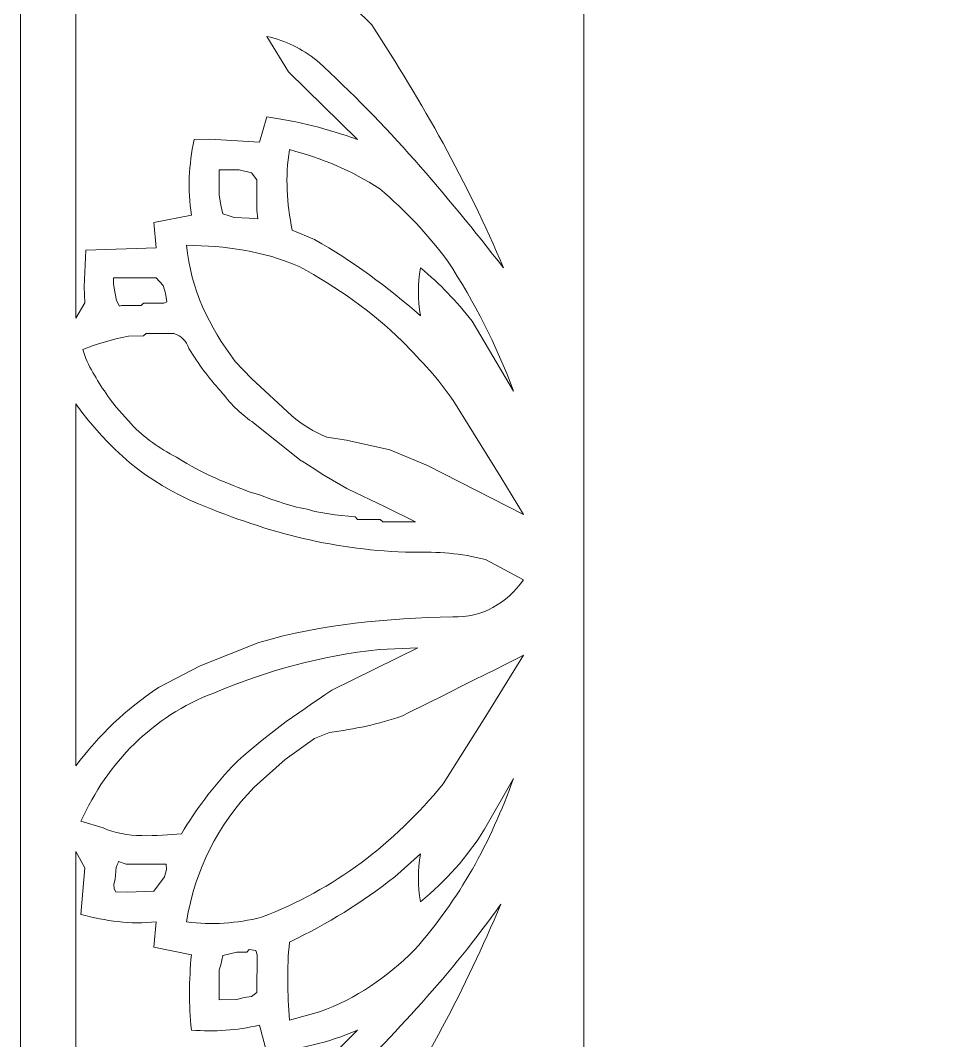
# Model space of a CAD drawing. Header units: centimetres. Extents: x -13.8 to 13.8, y -13.7 to 13.7.
# Drawn here: x -13.774 to -9.536, y -9.353 to -4.694 of the extents above; entities that cross this region are included whole.
import ezdxf

# ---------------------------------------------------------------- set-up
doc = ezdxf.new("R2010")
doc.units = ezdxf.units.CM
doc.header["$MEASUREMENT"] = 0
doc.layers.add('Layer 1', color=7, linetype='Continuous')

msp = doc.modelspace()

# ---------------------------------------------------------------- linework, layer by layer
at = {"layer": 'Layer 1', "color": 7, "lineweight": 0}
msp.add_lwpolyline([(-11.20132, -11.09798), (-3.52684, -11.09798), (-3.52684, -3.4353), (-11.20132, -3.4353), (-11.20132, -11.09798)], close=True, dxfattribs=at)
at = {"layer": 'Layer 1', "lineweight": 0}
msp.add_open_spline([(-13.77439, -0.86164), (-13.77439, -0.86164), (-0.95374, -0.86164), (-0.95374, -0.86164), (-0.95374, -0.86164), (-0.95374, -0.86164), (-0.94194, -13.67105), (-0.94194, -13.67105), (-0.94194, -13.67105), (-0.94194, -13.67105), (-13.77439, -13.67105), (-13.77439, -13.67105), (-13.77439, -13.67105), (-13.77439, -13.67105), (-13.77439, -0.86164), (-13.77439, -0.86164)], degree=3, knots=[0, 0, 0, 0, 0.2, 0.2, 0.2, 0.2, 0.4, 0.4, 0.4, 0.4, 0.6, 0.6, 0.6, 0.6, 1, 1, 1, 1], dxfattribs=at)
at = {"layer": 'Layer 1', "color": 7, "lineweight": 0}
for points, knots in [([(-13.5218, -3.41204), (-13.45417, -3.60635), (-13.36406, -3.7656), (-13.22711, -3.91935), (-13.22711, -3.91935), (-13.03394, -4.12681), (-12.8364, -4.29805), (-12.59293, -4.44455), (-12.59293, -4.44455), (-12.59293, -4.44455), (-12.24945, -4.63637), (-12.24945, -4.63637), (-12.24945, -4.63637), (-12.24945, -4.63637), (-12.17039, -4.71389), (-12.17039, -4.71389), (-12.17039, -4.71389), (-11.93875, -5.07203), (-11.73377, -5.43038), (-11.5686, -5.82451), (-11.5686, -5.82451), (-11.83281, -5.48582), (-12.10181, -5.16787), (-12.42051, -4.87791), (-12.42051, -4.87791), (-12.49137, -4.82229), (-12.5609, -4.788), (-12.64874, -4.76763), (-12.64874, -4.76763), (-12.64874, -4.76763), (-12.54968, -4.92993), (-12.54968, -4.92993), (-12.54968, -4.92993), (-12.54968, -4.92993), (-12.23517, -5.23873), (-12.23517, -5.23873), (-12.23517, -5.23873), (-12.37405, -5.18862), (-12.50264, -5.1551), (-12.64874, -5.13528), (-12.64874, -5.13528), (-12.64874, -5.13528), (-12.6834, -5.25014), (-12.6834, -5.25014), (-12.6834, -5.25014), (-12.6834, -5.25014), (-12.90933, -5.23739), (-12.90933, -5.23739), (-12.90933, -5.23739), (-12.90933, -5.23739), (-12.98172, -5.23874), (-12.98172, -5.23874), (-12.98172, -5.23874), (-13.00381, -5.35495), (-13.01297, -5.46581), (-12.99334, -5.58333), (-12.99334, -5.58333), (-12.99334, -5.58333), (-13.16574, -5.61781), (-13.16574, -5.61781), (-13.16574, -5.61781), (-13.16574, -5.61781), (-13.15412, -5.73269), (-13.15412, -5.73269), (-13.15412, -5.73269), (-13.15412, -5.73269), (-13.47588, -5.74431), (-13.47588, -5.74431), (-13.47588, -5.74431), (-13.47588, -5.74431), (-13.48292, -5.911), (-13.48292, -5.911), (-13.48292, -5.911), (-13.48292, -5.911), (-13.48006, -5.98376), (-13.48006, -5.98376), (-13.48006, -5.98376), (-13.48006, -5.98376), (-13.52178, -6.05462), (-13.52178, -6.05462), (-13.52178, -6.05462), (-13.52178, -6.05462), (-13.52177, -3.41204), (-13.52177, -3.41204), (-13.52177, -3.41204), (-13.52177, -3.41204), (-13.5218, -3.41204), (-13.5218, -3.41204)], [0, 0, 0, 0, 0.0434783, 0.0434783, 0.0434783, 0.0434783, 0.0869565, 0.0869565, 0.0869565, 0.0869565, 0.1304348, 0.1304348, 0.1304348, 0.1304348, 0.173913, 0.173913, 0.173913, 0.173913, 0.2173913, 0.2173913, 0.2173913, 0.2173913, 0.2608696, 0.2608696, 0.2608696, 0.2608696, 0.3043478, 0.3043478, 0.3043478, 0.3043478, 0.3478261, 0.3478261, 0.3478261, 0.3478261, 0.3913043, 0.3913043, 0.3913043, 0.3913043, 0.4347826, 0.4347826, 0.4347826, 0.4347826, 0.4782609, 0.4782609, 0.4782609, 0.4782609, 0.5217391, 0.5217391, 0.5217391, 0.5217391, 0.5652174, 0.5652174, 0.5652174, 0.5652174, 0.6086957, 0.6086957, 0.6086957, 0.6086957, 0.6521739, 0.6521739, 0.6521739, 0.6521739, 0.6956522, 0.6956522, 0.6956522, 0.6956522, 0.7391304, 0.7391304, 0.7391304, 0.7391304, 0.7826087, 0.7826087, 0.7826087, 0.7826087, 0.826087, 0.826087, 0.826087, 0.826087, 0.8695652, 0.8695652, 0.8695652, 0.8695652, 0.9130435, 0.9130435, 0.9130435, 0.9130435, 1, 1, 1, 1]), ([(-12.54548, -5.28466), (-12.3948, -5.32504), (-12.26468, -5.37838), (-12.13342, -5.46336), (-12.13342, -5.46336), (-12.0138, -5.56565), (-11.91834, -5.66661), (-11.82367, -5.79216), (-11.82367, -5.79216), (-11.69831, -5.98684), (-11.60364, -6.17067), (-11.52268, -6.38747), (-11.52268, -6.38747), (-11.52268, -6.38747), (-11.71167, -6.06799), (-11.71167, -6.06799), (-11.71167, -6.06799), (-11.78443, -5.97523), (-11.85682, -5.8994), (-11.9477, -5.82452), (-11.9477, -5.82452), (-11.96008, -5.90014), (-11.96045, -5.9674), (-11.9477, -6.04283), (-11.9477, -6.04283), (-12.10238, -5.91025), (-12.25345, -5.79555), (-12.43099, -5.69535), (-12.43099, -5.69535), (-12.43099, -5.69535), (-12.53367, -5.6523), (-12.53367, -5.6523), (-12.53367, -5.6523), (-12.55728, -5.52831), (-12.56662, -5.4102), (-12.54548, -5.28466)], [0, 0, 0, 0, 0.1, 0.1, 0.1, 0.1, 0.2, 0.2, 0.2, 0.2, 0.3, 0.3, 0.3, 0.3, 0.4, 0.4, 0.4, 0.4, 0.5, 0.5, 0.5, 0.5, 0.6, 0.6, 0.6, 0.6, 0.7, 0.7, 0.7, 0.7, 0.8, 0.8, 0.8, 0.8, 1, 1, 1, 1]), ([(-12.86706, -5.37668), (-12.86706, -5.37668), (-12.77504, -5.37668), (-12.77504, -5.37668), (-12.77504, -5.37668), (-12.77504, -5.37668), (-12.71884, -5.39115), (-12.71884, -5.39115), (-12.71884, -5.39115), (-12.71884, -5.39115), (-12.69463, -5.42258), (-12.69463, -5.42258), (-12.69463, -5.42258), (-12.69463, -5.42258), (-12.69463, -5.5603), (-12.69463, -5.5603), (-12.69463, -5.5603), (-12.69463, -5.5603), (-12.69026, -5.6011), (-12.69026, -5.6011), (-12.69026, -5.6011), (-12.69026, -5.6011), (-12.7295, -5.59803), (-12.7295, -5.59803), (-12.7295, -5.59803), (-12.7295, -5.59803), (-12.79808, -5.5948), (-12.79808, -5.5948), (-12.79808, -5.5948), (-12.79808, -5.5948), (-12.82113, -5.5866), (-12.82113, -5.5866), (-12.82113, -5.5866), (-12.82113, -5.5866), (-12.8501, -5.57803), (-12.8501, -5.57803), (-12.8501, -5.57803), (-12.8501, -5.57803), (-12.85867, -5.53802), (-12.85867, -5.53802), (-12.85867, -5.53802), (-12.85867, -5.53802), (-12.86706, -5.49135), (-12.86706, -5.49135), (-12.86706, -5.49135), (-12.86706, -5.49135), (-12.86706, -5.37668), (-12.86706, -5.37668)], [0, 0, 0, 0, 0.0769231, 0.0769231, 0.0769231, 0.0769231, 0.1538462, 0.1538462, 0.1538462, 0.1538462, 0.2307692, 0.2307692, 0.2307692, 0.2307692, 0.3076923, 0.3076923, 0.3076923, 0.3076923, 0.3846154, 0.3846154, 0.3846154, 0.3846154, 0.4615385, 0.4615385, 0.4615385, 0.4615385, 0.5384615, 0.5384615, 0.5384615, 0.5384615, 0.6153846, 0.6153846, 0.6153846, 0.6153846, 0.6923077, 0.6923077, 0.6923077, 0.6923077, 0.7692308, 0.7692308, 0.7692308, 0.7692308, 0.8461538, 0.8461538, 0.8461538, 0.8461538, 1, 1, 1, 1]), ([(-13.0162, -5.72127), (-12.83504, -5.72413), (-12.66912, -5.74643), (-12.5009, -5.81843), (-12.5009, -5.81843), (-12.32641, -5.9154), (-12.17287, -6.01999), (-12.03018, -6.16059), (-12.03018, -6.16059), (-11.94046, -6.25335), (-11.86749, -6.32765), (-11.79473, -6.43528), (-11.79473, -6.43528), (-11.79473, -6.43528), (-11.58137, -6.78009), (-11.58137, -6.78009), (-11.58137, -6.78009), (-11.58137, -6.78009), (-11.47697, -6.9504), (-11.47697, -6.9504), (-11.47697, -6.9504), (-11.47697, -6.9504), (-11.91493, -6.72714), (-11.91493, -6.72714), (-11.91493, -6.72714), (-11.91493, -6.72714), (-12.08733, -6.65552), (-12.08733, -6.65552), (-12.08733, -6.65552), (-12.08733, -6.65552), (-12.28508, -6.61075), (-12.28508, -6.61075), (-12.28508, -6.61075), (-12.28508, -6.61075), (-12.3748, -6.59781), (-12.3748, -6.59781), (-12.3748, -6.59781), (-12.43499, -6.57228), (-12.48606, -6.54256), (-12.5354, -6.49952), (-12.5354, -6.49952), (-12.5354, -6.49952), (-12.71979, -6.33035), (-12.71979, -6.33035), (-12.71979, -6.33035), (-12.71979, -6.33035), (-12.79313, -6.25166), (-12.79313, -6.25166), (-12.79313, -6.25166), (-12.91468, -6.09238), (-12.99506, -5.92265), (-13.0162, -5.72127)], [0, 0, 0, 0, 0.0714286, 0.0714286, 0.0714286, 0.0714286, 0.1428571, 0.1428571, 0.1428571, 0.1428571, 0.2142857, 0.2142857, 0.2142857, 0.2142857, 0.2857143, 0.2857143, 0.2857143, 0.2857143, 0.3571429, 0.3571429, 0.3571429, 0.3571429, 0.4285714, 0.4285714, 0.4285714, 0.4285714, 0.5, 0.5, 0.5, 0.5, 0.5714286, 0.5714286, 0.5714286, 0.5714286, 0.6428571, 0.6428571, 0.6428571, 0.6428571, 0.7142857, 0.7142857, 0.7142857, 0.7142857, 0.7857143, 0.7857143, 0.7857143, 0.7857143, 0.8571429, 0.8571429, 0.8571429, 0.8571429, 1, 1, 1, 1]), ([(-13.34958, -5.87063), (-13.34958, -5.87063), (-13.15413, -5.87063), (-13.15413, -5.87063), (-13.15413, -5.87063), (-13.15413, -5.87063), (-13.1227, -5.90529), (-13.1227, -5.90529), (-13.1227, -5.90529), (-13.1227, -5.90529), (-13.11146, -5.93977), (-13.11146, -5.93977), (-13.11146, -5.93977), (-13.11146, -5.93977), (-13.10556, -5.98015), (-13.10556, -5.98015), (-13.10556, -5.98015), (-13.10556, -5.98015), (-13.11966, -5.98568), (-13.11966, -5.98568), (-13.11966, -5.98568), (-13.11966, -5.98568), (-13.21168, -5.98567), (-13.21168, -5.98567), (-13.21168, -5.98567), (-13.21168, -5.98567), (-13.22311, -5.9971), (-13.22311, -5.9971), (-13.22311, -5.9971), (-13.22311, -5.9971), (-13.31227, -5.9971), (-13.31227, -5.9971), (-13.31227, -5.9971), (-13.31227, -5.9971), (-13.32198, -6.00014), (-13.32198, -6.00014), (-13.32198, -6.00014), (-13.32198, -6.00014), (-13.3355, -5.97424), (-13.3355, -5.97424), (-13.3355, -5.97424), (-13.3355, -5.97424), (-13.34674, -5.91709), (-13.34674, -5.91709), (-13.34674, -5.91709), (-13.34674, -5.91709), (-13.34883, -5.89669), (-13.34883, -5.89669), (-13.34883, -5.89669), (-13.34881, -5.89674), (-13.34881, -5.87674), (-13.34958, -5.87063)], [0, 0, 0, 0, 0.0714286, 0.0714286, 0.0714286, 0.0714286, 0.1428571, 0.1428571, 0.1428571, 0.1428571, 0.2142857, 0.2142857, 0.2142857, 0.2142857, 0.2857143, 0.2857143, 0.2857143, 0.2857143, 0.3571429, 0.3571429, 0.3571429, 0.3571429, 0.4285714, 0.4285714, 0.4285714, 0.4285714, 0.5, 0.5, 0.5, 0.5, 0.5714286, 0.5714286, 0.5714286, 0.5714286, 0.6428571, 0.6428571, 0.6428571, 0.6428571, 0.7142857, 0.7142857, 0.7142857, 0.7142857, 0.7857143, 0.7857143, 0.7857143, 0.7857143, 0.8571429, 0.8571429, 0.8571429, 0.8571429, 1, 1, 1, 1]), ([(-13.20022, -6.12362), (-13.20022, -6.12362), (-13.07372, -6.12362), (-13.07372, -6.12362), (-13.07372, -6.12362), (-13.03962, -6.13524), (-13.01543, -6.15772), (-13.00514, -6.19278), (-13.00514, -6.19278), (-12.96074, -6.26327), (-12.91598, -6.32727), (-12.85864, -6.38786), (-12.85864, -6.38786), (-12.81731, -6.44273), (-12.77405, -6.48729), (-12.71767, -6.52674), (-12.71767, -6.52674), (-12.71767, -6.52674), (-12.49174, -6.70523), (-12.49174, -6.70523), (-12.49174, -6.70523), (-12.49174, -6.70523), (-12.48812, -6.70772), (-12.48812, -6.70772), (-12.48812, -6.70772), (-12.48812, -6.70772), (-12.43057, -6.74429), (-12.43057, -6.74429), (-12.43057, -6.74429), (-12.43057, -6.74429), (-12.39609, -6.76696), (-12.39609, -6.76696), (-12.39609, -6.76696), (-12.39609, -6.76696), (-12.28465, -6.8325), (-12.28465, -6.8325), (-12.28465, -6.8325), (-12.28465, -6.8325), (-12.28121, -6.83422), (-12.28121, -6.83422), (-12.28121, -6.83422), (-12.28121, -6.83422), (-12.10899, -6.91632), (-12.10899, -6.91632), (-12.10899, -6.91632), (-12.10899, -6.91632), (-11.97069, -6.98471), (-11.97069, -6.98471), (-11.97069, -6.98471), (-11.97069, -6.98471), (-12.12005, -6.9849), (-12.12005, -6.9849), (-12.12005, -6.9849), (-12.12005, -6.9849), (-12.13185, -6.97347), (-12.13185, -6.97347), (-12.13185, -6.97347), (-12.13185, -6.97347), (-12.23531, -6.97346), (-12.23531, -6.97346), (-12.23531, -6.97346), (-12.23531, -6.97346), (-12.24655, -6.96203), (-12.24655, -6.96203), (-12.24655, -6.96203), (-12.24655, -6.96203), (-12.33857, -6.9525), (-12.33857, -6.9525), (-12.33857, -6.9525), (-12.33857, -6.9525), (-12.43059, -6.93649), (-12.43059, -6.93649), (-12.43059, -6.93649), (-12.43059, -6.93649), (-12.46507, -6.92696), (-12.46507, -6.92696), (-12.46507, -6.92696), (-12.50907, -6.91897), (-12.55003, -6.90942), (-12.59157, -6.89304), (-12.59157, -6.89304), (-12.59157, -6.89304), (-12.62605, -6.88219), (-12.62605, -6.88219), (-12.62605, -6.88219), (-12.62605, -6.88219), (-12.68339, -6.86068), (-12.68339, -6.86068), (-12.68339, -6.86068), (-12.68339, -6.86068), (-12.72948, -6.84772), (-12.72948, -6.84772), (-12.72948, -6.84772), (-12.8777, -6.78732), (-12.92474, -6.77361), (-13.06227, -6.68942), (-13.06227, -6.68942), (-13.14096, -6.6477), (-13.20705, -6.6016), (-13.26915, -6.53739), (-13.26915, -6.53739), (-13.26915, -6.53739), (-13.3362, -6.46214), (-13.3362, -6.46214), (-13.3362, -6.46214), (-13.3362, -6.46214), (-13.35792, -6.43394), (-13.35792, -6.43394), (-13.35792, -6.43394), (-13.40364, -6.3707), (-13.44327, -6.30956), (-13.47584, -6.23849), (-13.47584, -6.23849), (-13.47584, -6.23849), (-13.48936, -6.19772), (-13.48936, -6.19772), (-13.48936, -6.19772), (-13.48936, -6.19772), (-13.44155, -6.17944), (-13.44155, -6.17944), (-13.44155, -6.17944), (-13.44155, -6.17944), (-13.40707, -6.16764), (-13.40707, -6.16764), (-13.40707, -6.16764), (-13.40707, -6.16764), (-13.33812, -6.14878), (-13.33812, -6.14878), (-13.33812, -6.14878), (-13.33812, -6.14878), (-13.28097, -6.13698), (-13.28097, -6.13698), (-13.28097, -6.13698), (-13.28097, -6.13698), (-13.21162, -6.13489), (-13.21162, -6.13489), (-13.21162, -6.13489), (-13.21162, -6.13489), (-13.20022, -6.12362), (-13.20022, -6.12362)], [0, 0, 0, 0, 0.0277778, 0.0277778, 0.0277778, 0.0277778, 0.0555556, 0.0555556, 0.0555556, 0.0555556, 0.0833333, 0.0833333, 0.0833333, 0.0833333, 0.1111111, 0.1111111, 0.1111111, 0.1111111, 0.1388889, 0.1388889, 0.1388889, 0.1388889, 0.1666667, 0.1666667, 0.1666667, 0.1666667, 0.1944444, 0.1944444, 0.1944444, 0.1944444, 0.2222222, 0.2222222, 0.2222222, 0.2222222, 0.25, 0.25, 0.25, 0.25, 0.2777778, 0.2777778, 0.2777778, 0.2777778, 0.3055556, 0.3055556, 0.3055556, 0.3055556, 0.3333333, 0.3333333, 0.3333333, 0.3333333, 0.3611111, 0.3611111, 0.3611111, 0.3611111, 0.3888889, 0.3888889, 0.3888889, 0.3888889, 0.4166667, 0.4166667, 0.4166667, 0.4166667, 0.4444444, 0.4444444, 0.4444444, 0.4444444, 0.4722222, 0.4722222, 0.4722222, 0.4722222, 0.5, 0.5, 0.5, 0.5, 0.5277778, 0.5277778, 0.5277778, 0.5277778, 0.5555556, 0.5555556, 0.5555556, 0.5555556, 0.5833333, 0.5833333, 0.5833333, 0.5833333, 0.6111111, 0.6111111, 0.6111111, 0.6111111, 0.6388889, 0.6388889, 0.6388889, 0.6388889, 0.6666667, 0.6666667, 0.6666667, 0.6666667, 0.6944444, 0.6944444, 0.6944444, 0.6944444, 0.7222222, 0.7222222, 0.7222222, 0.7222222, 0.75, 0.75, 0.75, 0.75, 0.7777778, 0.7777778, 0.7777778, 0.7777778, 0.8055556, 0.8055556, 0.8055556, 0.8055556, 0.8333333, 0.8333333, 0.8333333, 0.8333333, 0.8611111, 0.8611111, 0.8611111, 0.8611111, 0.8888889, 0.8888889, 0.8888889, 0.8888889, 0.9166667, 0.9166667, 0.9166667, 0.9166667, 0.9444444, 0.9444444, 0.9444444, 0.9444444, 1, 1, 1, 1]), ([(-13.5218, -6.44517), (-13.3734, -6.64977), (-13.19739, -6.80617), (-12.96059, -6.902), (-12.96059, -6.902), (-12.64055, -7.03593), (-12.3325, -7.11576), (-11.98391, -7.12338), (-11.98391, -7.12338), (-11.86884, -7.12052), (-11.76274, -7.12642), (-11.65091, -7.15709), (-11.65091, -7.15709), (-11.65091, -7.15709), (-11.47697, -7.24911), (-11.47697, -7.24911), (-11.47697, -7.24911), (-11.55394, -7.3573), (-11.66557, -7.42151), (-11.80026, -7.41828), (-11.80026, -7.41828), (-12.10525, -7.42534), (-12.39023, -7.44953), (-12.68495, -7.53486), (-12.68495, -7.53486), (-12.68495, -7.53486), (-12.95356, -7.64231), (-12.95356, -7.64231), (-12.95356, -7.64231), (-12.95356, -7.64231), (-13.14443, -7.74097), (-13.14443, -7.74097), (-13.14443, -7.74097), (-13.29588, -7.84384), (-13.4119, -7.95319), (-13.52181, -8.0993), (-13.52181, -8.0993), (-13.52181, -8.0993), (-13.5218, -6.44517), (-13.5218, -6.44517)], [0, 0, 0, 0, 0.0909091, 0.0909091, 0.0909091, 0.0909091, 0.1818182, 0.1818182, 0.1818182, 0.1818182, 0.2727273, 0.2727273, 0.2727273, 0.2727273, 0.3636364, 0.3636364, 0.3636364, 0.3636364, 0.4545455, 0.4545455, 0.4545455, 0.4545455, 0.5454545, 0.5454545, 0.5454545, 0.5454545, 0.6363636, 0.6363636, 0.6363636, 0.6363636, 0.7272727, 0.7272727, 0.7272727, 0.7272727, 0.8181818, 0.8181818, 0.8181818, 0.8181818, 1, 1, 1, 1]), ([(-12.13533, -7.56761), (-12.13533, -7.56761), (-11.95949, -7.55941), (-11.95949, -7.55941), (-11.95949, -7.55941), (-11.95949, -7.55941), (-12.35173, -7.75335), (-12.35173, -7.75335), (-12.35173, -7.75335), (-12.52395, -7.86879), (-12.65844, -7.9589), (-12.8097, -8.10255), (-12.8097, -8.10255), (-12.89752, -8.20047), (-12.97276, -8.29649), (-13.03925, -8.40963), (-13.03925, -8.40963), (-13.1463, -8.41744), (-13.29584, -8.43172), (-13.39586, -8.38161), (-13.39586, -8.38161), (-13.39586, -8.38161), (-13.49873, -8.35208), (-13.49873, -8.35208), (-13.49873, -8.35208), (-13.37604, -8.08347), (-13.17088, -7.87258), (-12.8918, -7.76611), (-12.8918, -7.76611), (-12.64187, -7.66249), (-12.4047, -7.59656), (-12.13533, -7.56761)], [0, 0, 0, 0, 0.1111111, 0.1111111, 0.1111111, 0.1111111, 0.2222222, 0.2222222, 0.2222222, 0.2222222, 0.3333333, 0.3333333, 0.3333333, 0.3333333, 0.4444444, 0.4444444, 0.4444444, 0.4444444, 0.5555556, 0.5555556, 0.5555556, 0.5555556, 0.6666667, 0.6666667, 0.6666667, 0.6666667, 0.7777778, 0.7777778, 0.7777778, 0.7777778, 1, 1, 1, 1]), ([(-11.47696, -7.59389), (-11.47696, -7.59389), (-11.64936, -7.87125), (-11.64936, -7.87125), (-11.64936, -7.87125), (-11.64936, -7.87125), (-11.84444, -8.18139), (-11.84444, -8.18139), (-11.84444, -8.18139), (-12.07076, -8.45571), (-12.33974, -8.66277), (-12.6733, -8.79041), (-12.6733, -8.79041), (-12.78892, -8.81766), (-12.89809, -8.82793), (-13.0162, -8.81137), (-13.0162, -8.81137), (-12.97429, -8.5679), (-12.8779, -8.37399), (-12.70627, -8.19547), (-12.70627, -8.19547), (-12.70627, -8.19547), (-12.56511, -8.06993), (-12.56511, -8.06993), (-12.56511, -8.06993), (-12.56511, -8.06993), (-12.43195, -7.97391), (-12.43195, -7.97391), (-12.43195, -7.97391), (-12.43195, -7.97391), (-12.36318, -7.94629), (-12.36318, -7.94629), (-12.36318, -7.94629), (-12.24697, -7.93086), (-12.14106, -7.90896), (-12.03018, -7.87046), (-12.03018, -7.87046), (-12.03018, -7.87051), (-11.47696, -7.59373), (-11.47696, -7.59389)], [0, 0, 0, 0, 0.0909091, 0.0909091, 0.0909091, 0.0909091, 0.1818182, 0.1818182, 0.1818182, 0.1818182, 0.2727273, 0.2727273, 0.2727273, 0.2727273, 0.3636364, 0.3636364, 0.3636364, 0.3636364, 0.4545455, 0.4545455, 0.4545455, 0.4545455, 0.5454545, 0.5454545, 0.5454545, 0.5454545, 0.6363636, 0.6363636, 0.6363636, 0.6363636, 0.7272727, 0.7272727, 0.7272727, 0.7272727, 0.8181818, 0.8181818, 0.8181818, 0.8181818, 1, 1, 1, 1]), ([(-11.52287, -8.15663), (-11.62974, -8.45191), (-11.76634, -8.70355), (-11.97491, -8.93959), (-11.97491, -8.93959), (-12.10426, -9.06781), (-12.23724, -9.15885), (-12.40811, -9.22288), (-12.40811, -9.22288), (-12.40811, -9.22288), (-12.54546, -9.25966), (-12.54546, -9.25966), (-12.54546, -9.25966), (-12.55422, -9.13832), (-12.5588, -9.02479), (-12.54527, -8.90342), (-12.54527, -8.90342), (-12.36773, -8.81807), (-12.2197, -8.72681), (-12.06484, -8.60489), (-12.06484, -8.60489), (-12.06484, -8.60489), (-11.94787, -8.50125), (-11.94787, -8.50125), (-11.94787, -8.50125), (-11.96007, -8.57687), (-11.96044, -8.64431), (-11.94768, -8.71974), (-11.94768, -8.71974), (-11.82957, -8.62108), (-11.7366, -8.51913), (-11.65508, -8.38808), (-11.65508, -8.38808), (-11.65508, -8.38808), (-11.52287, -8.15663), (-11.52287, -8.15663)], [0, 0, 0, 0, 0.1, 0.1, 0.1, 0.1, 0.2, 0.2, 0.2, 0.2, 0.3, 0.3, 0.3, 0.3, 0.4, 0.4, 0.4, 0.4, 0.5, 0.5, 0.5, 0.5, 0.6, 0.6, 0.6, 0.6, 0.7, 0.7, 0.7, 0.7, 0.8, 0.8, 0.8, 0.8, 1, 1, 1, 1]), ([(-13.5218, -8.49), (-13.5218, -8.49), (-13.48008, -8.56467), (-13.48008, -8.56467), (-13.48008, -8.56467), (-13.48008, -8.56467), (-13.49876, -8.77708), (-13.49876, -8.77708), (-13.49876, -8.77708), (-13.38351, -8.80775), (-13.2736, -8.82357), (-13.15395, -8.81137), (-13.15395, -8.81137), (-13.15395, -8.81137), (-13.16575, -8.92662), (-13.16575, -8.92662), (-13.16575, -8.92662), (-13.16575, -8.92662), (-12.99353, -8.9611), (-12.99353, -8.9611), (-12.99353, -8.9611), (-13.00456, -9.07902), (-13.00649, -9.18817), (-12.99334, -9.30569), (-12.99334, -9.30569), (-12.8861, -9.31275), (-12.78818, -9.30818), (-12.68322, -9.28246), (-12.68322, -9.28246), (-12.68322, -9.28246), (-12.64893, -9.40914), (-12.64893, -9.40914), (-12.64893, -9.40914), (-12.5032, -9.39218), (-12.3708, -9.36474), (-12.23517, -9.30569), (-12.23517, -9.30569), (-12.23517, -9.30569), (-12.55883, -9.62898), (-12.55883, -9.62898), (-12.55883, -9.62898), (-12.55883, -9.62898), (-12.61617, -9.71547), (-12.61617, -9.71547), (-12.61617, -9.71547), (-12.61617, -9.71547), (-12.64874, -9.77643), (-12.64874, -9.77643), (-12.64874, -9.77643), (-12.52833, -9.74386), (-12.42585, -9.68994), (-12.34032, -9.59717), (-12.34032, -9.59717), (-12.06447, -9.3238), (-11.80692, -9.04834), (-11.58041, -8.73116), (-11.58041, -8.73116), (-11.74519, -9.11711), (-11.93074, -9.47485), (-12.16487, -9.82328), (-12.16487, -9.82328), (-12.23041, -9.90043), (-12.30222, -9.95795), (-12.39747, -9.99415), (-12.39747, -9.99415), (-12.67256, -10.14427), (-12.91526, -10.30657), (-13.14061, -10.52565), (-13.14061, -10.52565), (-13.27624, -10.68321), (-13.38694, -10.83617), (-13.48655, -11.01809), (-13.48655, -11.01809), (-13.48655, -11.01809), (-13.52179, -11.12059), (-13.52179, -11.12059), (-13.52179, -11.12059), (-13.52179, -11.12059), (-13.5218, -8.49), (-13.5218, -8.49)], [0, 0, 0, 0, 0.047619, 0.047619, 0.047619, 0.047619, 0.0952381, 0.0952381, 0.0952381, 0.0952381, 0.1428571, 0.1428571, 0.1428571, 0.1428571, 0.1904762, 0.1904762, 0.1904762, 0.1904762, 0.2380952, 0.2380952, 0.2380952, 0.2380952, 0.2857143, 0.2857143, 0.2857143, 0.2857143, 0.3333333, 0.3333333, 0.3333333, 0.3333333, 0.3809524, 0.3809524, 0.3809524, 0.3809524, 0.4285714, 0.4285714, 0.4285714, 0.4285714, 0.4761905, 0.4761905, 0.4761905, 0.4761905, 0.5238095, 0.5238095, 0.5238095, 0.5238095, 0.5714286, 0.5714286, 0.5714286, 0.5714286, 0.6190476, 0.6190476, 0.6190476, 0.6190476, 0.6666667, 0.6666667, 0.6666667, 0.6666667, 0.7142857, 0.7142857, 0.7142857, 0.7142857, 0.7619048, 0.7619048, 0.7619048, 0.7619048, 0.8095238, 0.8095238, 0.8095238, 0.8095238, 0.8571429, 0.8571429, 0.8571429, 0.8571429, 0.9047619, 0.9047619, 0.9047619, 0.9047619, 1, 1, 1, 1]), ([(-13.32653, -8.53575), (-13.32653, -8.53575), (-13.29205, -8.54755), (-13.29205, -8.54755), (-13.29205, -8.54755), (-13.29205, -8.54755), (-13.10823, -8.54755), (-13.10823, -8.54755), (-13.10823, -8.54755), (-13.10823, -8.54755), (-13.10765, -8.57136), (-13.10765, -8.57136), (-13.10765, -8.57136), (-13.10765, -8.57136), (-13.11699, -8.60507), (-13.11699, -8.60507), (-13.11699, -8.60507), (-13.11699, -8.60507), (-13.16575, -8.67079), (-13.16575, -8.67079), (-13.16575, -8.67079), (-13.16575, -8.67079), (-13.28558, -8.67555), (-13.28558, -8.67555), (-13.28558, -8.67555), (-13.28558, -8.67555), (-13.33815, -8.67346), (-13.33815, -8.67346), (-13.33815, -8.67346), (-13.33815, -8.67346), (-13.34672, -8.65994), (-13.34672, -8.65994), (-13.34672, -8.65994), (-13.34672, -8.65994), (-13.34786, -8.63954), (-13.34786, -8.63954), (-13.34786, -8.63954), (-13.34786, -8.63954), (-13.34119, -8.61649), (-13.34119, -8.61649), (-13.34119, -8.61649), (-13.34119, -8.61649), (-13.33643, -8.56201), (-13.33643, -8.56201), (-13.33643, -8.56201), (-13.33643, -8.56202), (-13.32749, -8.54165), (-13.32653, -8.53575)], [0, 0, 0, 0, 0.0769231, 0.0769231, 0.0769231, 0.0769231, 0.1538462, 0.1538462, 0.1538462, 0.1538462, 0.2307692, 0.2307692, 0.2307692, 0.2307692, 0.3076923, 0.3076923, 0.3076923, 0.3076923, 0.3846154, 0.3846154, 0.3846154, 0.3846154, 0.4615385, 0.4615385, 0.4615385, 0.4615385, 0.5384615, 0.5384615, 0.5384615, 0.5384615, 0.6153846, 0.6153846, 0.6153846, 0.6153846, 0.6923077, 0.6923077, 0.6923077, 0.6923077, 0.7692308, 0.7692308, 0.7692308, 0.7692308, 0.8461538, 0.8461538, 0.8461538, 0.8461538, 1, 1, 1, 1]), ([(-12.72913, -8.93808), (-12.72913, -8.93808), (-12.6996, -8.94207), (-12.6996, -8.94207), (-12.6996, -8.94207), (-12.6996, -8.94207), (-12.69294, -8.96207), (-12.69294, -8.96207), (-12.69294, -8.96207), (-12.69294, -8.96207), (-12.69463, -9.13334), (-12.69463, -9.13334), (-12.69463, -9.13334), (-12.69463, -9.13334), (-12.71884, -9.15239), (-12.71884, -9.15239), (-12.71884, -9.15239), (-12.71884, -9.15239), (-12.75218, -9.15715), (-12.75218, -9.15715), (-12.75218, -9.15715), (-12.75218, -9.15715), (-12.78665, -9.16514), (-12.78665, -9.16514), (-12.78665, -9.16514), (-12.78665, -9.16514), (-12.86706, -9.16781), (-12.86706, -9.16781), (-12.86706, -9.16781), (-12.86706, -9.16781), (-12.86706, -9.03007), (-12.86706, -9.03007), (-12.86706, -9.03007), (-12.86706, -9.03007), (-12.85867, -9.00721), (-12.85867, -9.00721), (-12.85867, -9.00721), (-12.85867, -9.00721), (-12.8501, -8.9653), (-12.8501, -8.9653), (-12.8501, -8.9653), (-12.8501, -8.9653), (-12.78665, -8.94929), (-12.78665, -8.94929), (-12.78665, -8.94929), (-12.78665, -8.94929), (-12.74056, -8.94929), (-12.74056, -8.94929), (-12.74056, -8.94929), (-12.74056, -8.94929), (-12.72913, -8.93808), (-12.72913, -8.93808)], [0, 0, 0, 0, 0.0714286, 0.0714286, 0.0714286, 0.0714286, 0.1428571, 0.1428571, 0.1428571, 0.1428571, 0.2142857, 0.2142857, 0.2142857, 0.2142857, 0.2857143, 0.2857143, 0.2857143, 0.2857143, 0.3571429, 0.3571429, 0.3571429, 0.3571429, 0.4285714, 0.4285714, 0.4285714, 0.4285714, 0.5, 0.5, 0.5, 0.5, 0.5714286, 0.5714286, 0.5714286, 0.5714286, 0.6428571, 0.6428571, 0.6428571, 0.6428571, 0.7142857, 0.7142857, 0.7142857, 0.7142857, 0.7857143, 0.7857143, 0.7857143, 0.7857143, 0.8571429, 0.8571429, 0.8571429, 0.8571429, 1, 1, 1, 1])]:
    msp.add_open_spline(points, degree=3, knots=knots, dxfattribs=at)

doc.saveas('drawing.dxf')
